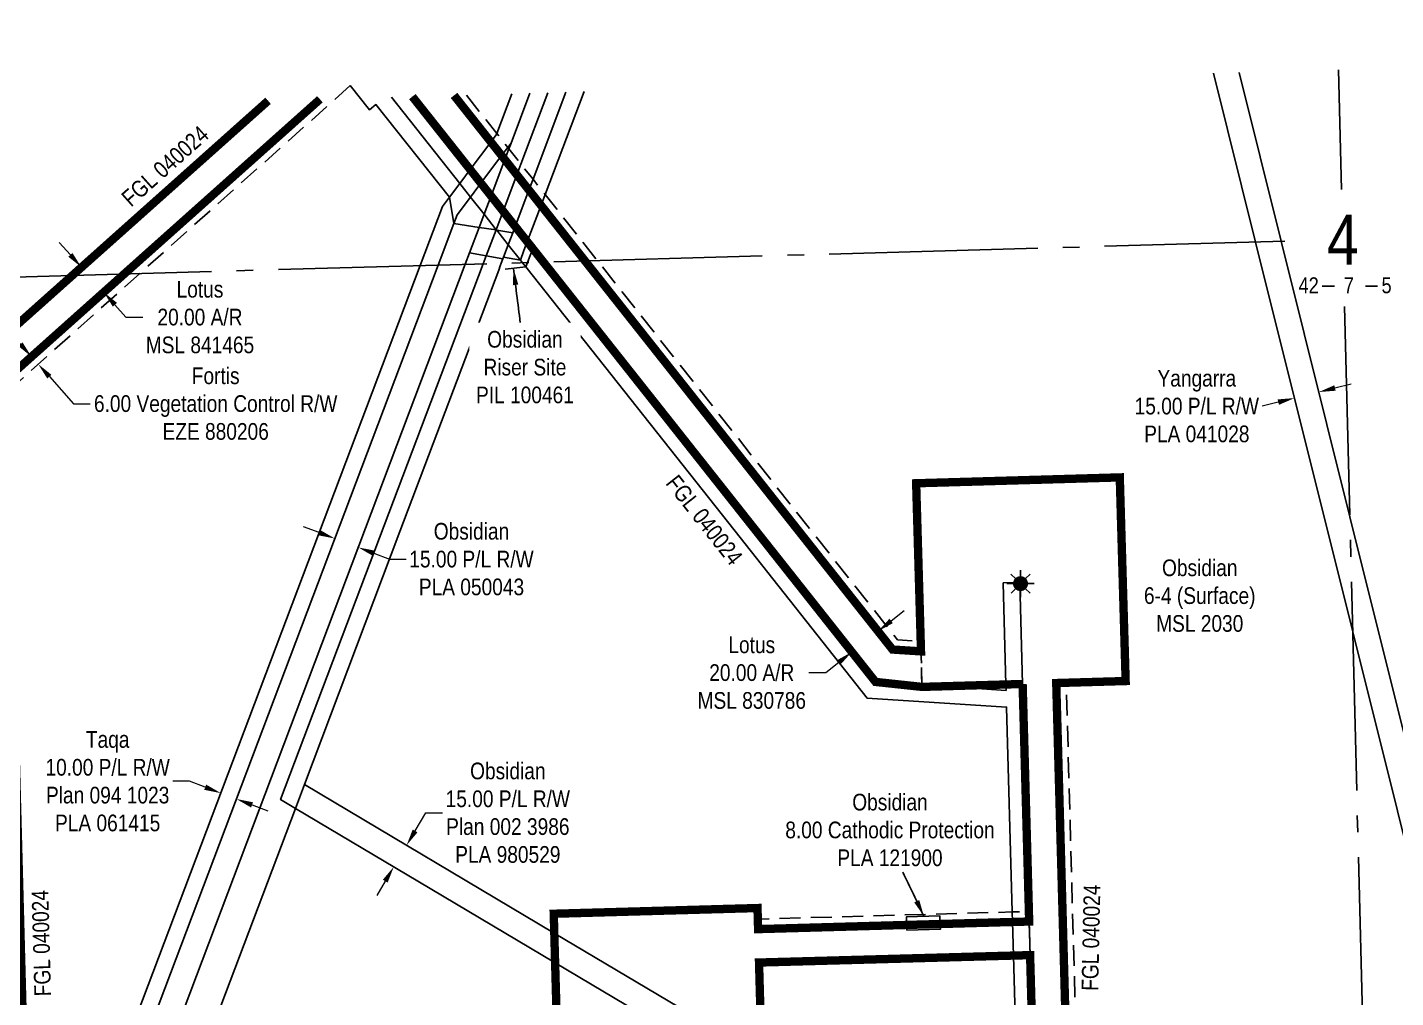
# Model space of a CAD drawing. Extents: x 632269 to 650517, y 5825252 to 5832959.
# Drawn here: x 638149 to 638969, y 5828036 to 5828617 of the extents above; entities that cross this region are included whole.
import ezdxf
from ezdxf.enums import TextEntityAlignment as Align

# ---------------------------------------------------------------- set-up
doc = ezdxf.new("R2010")
doc.units = 0
doc.header["$LTSCALE"] = 5
doc.header["$PDMODE"] = 35
doc.header["$PDSIZE"] = 10
for name, pattern in [('CENTERLINEX3', [5, 2.5, -1, 0.5, -1]), ('foc-ACCESSROAD', [3.75, 2.5, -1.25]), ('foc-FLOWLINE', [3.75, 2.5, -1.25]), ('foc-QUARTERLINE', [33, 25, -3, 2, -3])]:
    doc.linetypes.add(name, pattern=pattern)
doc.layers.get('Defpoints').update_dxf_attribs({"color": 9})
for name, color, linetype in [('10', 1, 'Continuous'), ('9', 3, 'Continuous'), ('AS-POWER', 104, 'foc-POWER'), ('C-RW', 13, 'Continuous'), ('C-WS', 13, 'foc-ACCESSROAD'), ('C-WS-S', 8, 'Continuous'), ('F-AR', 190, 'foc-ACCESSROAD'), ('F-EZE', 190, 'foc-FLOWLINE'), ('F-RW', 190, 'Continuous'), ('L-SECLBL', 7, 'Continuous'), ('L-SECQ', 8, 'foc-QUARTERLINE')]:
    doc.layers.add(name, color=color, linetype=linetype)
doc.layers.add('AS-TRAPPER BOUNDARY', color=7, linetype='CENTERLINEX3', true_color=0xb85c00, transparency=0.6)
doc.layers.add('AS-TRAPPER-T', color=7, linetype='Continuous', true_color=0xc26100)
for name, color, linetype, lineweight in [('C-AR-T', 13, 'Continuous', 9), ('C-RW-T', 13, 'Continuous', 9), ('C-WS-T', 13, 'Continuous', 9), ('F-AR-T', 190, 'Continuous', 9), ('F-EZE-T', 190, 'Continuous', 9), ('F-RW-T', 190, 'Continuous', 9)]:
    doc.layers.add(name, color=color, linetype=linetype, lineweight=lineweight)
doc.styles.add('80CG', font='ARIALN.TTF', dxfattribs={"height": 10})
doc.styles.add('80L', font='ARIALN.TTF', dxfattribs={"height": 10})
doc.styles.add('foc-LtypeFont', font='ARIALN.TTF', dxfattribs={"height": 7.35})
doc.styles.add('SIMPLEX', font='ARIALN.TTF')
doc.linetypes.add('foc-POWER', pattern='A,6,-1,["P",foc-LtypeFont,S=0.2,R=0,X=-0.625,Y=-0.75],-1.24,4', length=12.24)
doc.linetypes.add('foc-POWER-NOLINE', pattern='A,0,-4,["P",foc-LtypeFont,S=0.2,R=0,X=-0.625,Y=-0.75],-8.24', length=12.24)
doc.dimstyles.new('Compass 5 000', dxfattribs={"dimscale": 5, "dimtxt": 9, "dimasz": 2, "dimexe": 0.2, "dimexo": 0.0625, "dimgap": 0.5, "dimtad": 0, "dimtih": 1, "dimtoh": 1, "dimzin": 0, "dimdsep": 46, "dimtxsty": '80CG', "dimcen": 0.1, "dimse1": 1, "dimse2": 1, "dimclrd": 256, "dimclrt": 256, "dimaunit": 1, "dimadec": 4, "dimazin": 0, "dimtfac": 0.06, "dimtofl": 0, "dimtmove": 0, "dimatfit": 1, "dimfxl": 0.2, "dimtolj": 1, "dimtzin": 0, "dimlwd": -1, "dimarcsym": 0})

# ---------------------------------------------------------------- blocks, each defined once
blk = doc.blocks.new('L-SECLBL')
at = {"layer": '9', "color": 7}
for p, q in [((-5.08, -27.83), (-12.29, -27.83)), ((20.7, -27.83), (13.5, -27.83))]:
    blk.add_line(p, q, dxfattribs=at)
at = {"layer": '10', "color": 2, "style": 'SIMPLEX'}
blk.add_attdef('SEC', text='', height=30, dxfattribs=at).set_placement((0, 0), align=Align.MIDDLE)
at = {"layer": '10', "color": 5, "style": '80L'}
blk.add_attdef('TWP', text='', height=9.5, dxfattribs=at).set_placement((-14.43, -27.37), align=Align.MIDDLE_RIGHT)
blk.add_attdef('RGE', text='', height=9.5, dxfattribs=at).set_placement((3.62, -27.37), align=Align.MIDDLE_CENTER)
blk.add_attdef('MER', text='', height=9.5, dxfattribs=at).set_placement((23.17, -27.37), align=Align.MIDDLE_LEFT)
blk = doc.blocks.new('*D532')
at = {"layer": 'Defpoints', "color": 0, "transparency": 16777216}
for p in [(638646.22, 5828271.24), (638630.53, 5828258.82), (638642.93, 5828243.14)]:
    blk.add_point(p, dxfattribs=at)
at = {"layer": 'F-AR-T', "transparency": 16777216}
for p, q in [((638666.47, 5828261.76), (638674.31, 5828267.97)), ((638635.09, 5828236.93), (638627.25, 5828230.73)), ((638627.25, 5828230.73), (638617.25, 5828230.73))]:
    blk.add_line(p, q, dxfattribs=at)
for points in [[(638665.43, 5828263.07), (638667.5, 5828260.46), (638658.63, 5828255.56)], [(638634.06, 5828238.24), (638636.13, 5828235.63), (638642.93, 5828243.14)]]:
    blk.add_solid(points, dxfattribs=at)
at = {"layer": 'F-AR-T', "transparency": 16777216, "insert": (638582.97, 5828230.73), "char_height": 10, "attachment_point": 5, "style": '80CG'}
blk.add_mtext('\\A1;Lotus\\P20.00 A/R\\PMSL 830786', dxfattribs=at)
blk = doc.blocks.new('*D534')
at = {"layer": 'Defpoints', "color": 0, "transparency": 16777216}
for p in [(638190.97, 5828482.03), (638204.31, 5828467.09), (638194.83, 5828458.63)]:
    blk.add_point(p, dxfattribs=at)
at = {"layer": 'F-AR-T', "transparency": 16777216}
for p, q in [((638174.84, 5828481.03), (638168.18, 5828488.49)), ((638201.49, 5828451.17), (638208.15, 5828443.7)), ((638208.15, 5828443.7), (638218.15, 5828443.7))]:
    blk.add_line(p, q, dxfattribs=at)
for points in [[(638176.08, 5828482.14), (638173.59, 5828479.92), (638181.5, 5828473.57)], [(638202.73, 5828452.28), (638200.24, 5828450.06), (638194.83, 5828458.63)]]:
    blk.add_solid(points, dxfattribs=at)
at = {"layer": 'F-AR-T', "transparency": 16777216, "insert": (638252.46, 5828443.7), "char_height": 10, "attachment_point": 5, "style": '80CG'}
blk.add_mtext('\\A1;Lotus\\P20.00 A/R\\PMSL 841465', dxfattribs=at)
blk = doc.blocks.new('*D590')
at = {"layer": 'Defpoints', "color": 0, "transparency": 16777216}
for p in [(638908.04, 5828395.23), (638908.57, 5828393.1), (638923.13, 5828396.74)]:
    blk.add_point(p, dxfattribs=at)
at = {"layer": 'F-RW-T', "transparency": 16777216}
for p, q in [((638932.3, 5828401.28), (638942, 5828403.7)), ((638898.34, 5828392.81), (638888.63, 5828390.39))]:
    blk.add_line(p, q, dxfattribs=at)
for points in [[(638931.9, 5828402.9), (638932.71, 5828399.66), (638922.6, 5828398.86)], [(638897.93, 5828394.43), (638898.74, 5828391.19), (638908.04, 5828395.23)]]:
    blk.add_solid(points, dxfattribs=at)
at = {"layer": 'F-RW-T', "transparency": 16777216, "insert": (638849.55, 5828390.39), "char_height": 10, "attachment_point": 5, "style": '80CG'}
blk.add_mtext('\\A1;Yangarra\\P15.00 P/L R/W\\PPLA 041028', dxfattribs=at)
blk = doc.blocks.new('*D598')
at = {"layer": 'C-RW-T', "transparency": 16777216}
for p, q in [((638323.9, 5828314.63), (638314.55, 5828318.17)), ((638356.65, 5828302.26), (638366, 5828298.73)), ((638366, 5828298.73), (638376, 5828298.73))]:
    blk.add_line(p, q, dxfattribs=at)
for points in [[(638324.49, 5828316.19), (638323.31, 5828313.07), (638333.26, 5828311.1)], [(638357.24, 5828303.82), (638356.06, 5828300.7), (638347.29, 5828305.8)]]:
    blk.add_solid(points, dxfattribs=at)
at = {"layer": 'Defpoints', "color": 0, "transparency": 16777216}
for p in [(638347.29, 5828305.8), (638328.37, 5828298.16), (638342.41, 5828292.86)]:
    blk.add_point(p, dxfattribs=at)
at = {"layer": 'C-RW-T', "transparency": 16777216, "insert": (638415.09, 5828298.73), "char_height": 10, "attachment_point": 5, "style": '80CG'}
blk.add_mtext('\\A1;Obsidian\\P15.00 P/L R/W\\PPLA 050043', dxfattribs=at)
blk = doc.blocks.new('*D607')
at = {"layer": 'Defpoints', "color": 0, "transparency": 16777216}
for p in [(638264.96, 5828158.62), (638265.23, 5828159.33), (638274.59, 5828155.8)]:
    blk.add_point(p, dxfattribs=at)
at = {"layer": 'F-RW-T', "transparency": 16777216}
for p, q in [((638246.25, 5828165.69), (638236.25, 5828165.69)), ((638255.61, 5828162.15), (638246.25, 5828165.69)), ((638283.68, 5828151.55), (638293.03, 5828148.02))]:
    blk.add_line(p, q, dxfattribs=at)
for points in [[(638256.2, 5828163.71), (638255.02, 5828160.6), (638264.96, 5828158.62)], [(638284.26, 5828153.11), (638283.09, 5828149.99), (638274.32, 5828155.08)]]:
    blk.add_solid(points, dxfattribs=at)
at = {"layer": 'F-RW-T', "transparency": 16777216, "insert": (638197.17, 5828165.69), "char_height": 10, "attachment_point": 5, "style": '80CG'}
blk.add_mtext('\\A1;Taqa\\P10.00 P/L R/W\\PPlan 094 1023\\PPLA 061415', dxfattribs=at)
blk = doc.blocks.new('*D696')
at = {"layer": 'C-RW-T', "transparency": 16777216}
for p, q in [((638381.32, 5828135.96), (638387.78, 5828146.83)), ((638387.78, 5828146.83), (638397.78, 5828146.83)), ((638363.43, 5828105.87), (638358.32, 5828097.27))]:
    blk.add_line(p, q, dxfattribs=at)
for points in [[(638379.88, 5828136.81), (638382.75, 5828135.1), (638376.21, 5828127.36)], [(638362, 5828106.72), (638364.86, 5828105.02), (638368.54, 5828114.46)]]:
    blk.add_solid(points, dxfattribs=at)
at = {"layer": 'Defpoints', "color": 0, "transparency": 16777216}
for p in [(638376.21, 5828127.36), (638377.1, 5828126.83), (638369.44, 5828113.93)]:
    blk.add_point(p, dxfattribs=at)
at = {"layer": 'C-RW-T', "transparency": 16777216, "insert": (638436.86, 5828146.83), "char_height": 10, "width": 436.647, "attachment_point": 5, "style": '80CG'}
blk.add_mtext('\\A1;Obsidian\\P15.00 P/L R/W\\PPlan 002 3986\\PPLA 980529', dxfattribs=at)
blk = doc.blocks.new('GAS')
h = blk.add_hatch(color=255)
h.dxf.hatch_style = 1
edge = h.paths.add_edge_path()
edge.add_arc((0, 0), 0.9, 0, 360)
for p, q in [((-0.81, 0), (-1.62, 0)), ((-0.57, 0.57), (-1.14, 1.14)), ((0, 0.81), (0, 1.62)), ((0.57, 0.57), (1.14, 1.14)), ((1.62, 0), (0.81, 0)), ((-0.57, -0.57), (-1.14, -1.14)), ((0, -0.81), (0, -1.62)), ((1.14, -1.14), (0.57, -0.57))]:
    blk.add_line(p, q)
blk.add_circle((0, 0), 0.8)
blk = doc.blocks.new('*D792')
at = {"layer": 'Defpoints', "color": 0, "transparency": 16777216}
for p in [(638159.59, 5828427.17), (638155.58, 5828415.55), (638163.59, 5828422.69)]:
    blk.add_point(p, dxfattribs=at)
at = {"layer": 'F-EZE-T', "transparency": 16777216}
for p, q in [((638144.92, 5828427.49), (638138.26, 5828434.95)), ((638162.24, 5828408.09), (638176.71, 5828391.87)), ((638176.71, 5828391.87), (638186.71, 5828391.87))]:
    blk.add_line(p, q, dxfattribs=at)
for points in [[(638146.17, 5828428.6), (638143.68, 5828426.38), (638151.58, 5828420.03)], [(638163.48, 5828409.2), (638160.99, 5828406.98), (638155.58, 5828415.55)]]:
    blk.add_solid(points, dxfattribs=at)
at = {"layer": 'F-EZE-T', "transparency": 16777216, "insert": (638261.87, 5828391.87), "char_height": 10, "attachment_point": 5, "style": '80CG'}
blk.add_mtext('\\A1;Fortis\\P6.00 Vegetation Control R/W\\PEZE 880206', dxfattribs=at)

msp = doc.modelspace()

# ---------------------------------------------------------------- linework, layer by layer
at = {"layer": 'AS-POWER', "linetype": 'foc-POWER-NOLINE', "flags": 128}
msp.add_lwpolyline([(638780.865, 5827661.321), (638765.337, 5828224.556)], dxfattribs=at)
at = {"layer": 'AS-TRAPPER BOUNDARY', "const_width": 4.998, "flags": 128}
for points in [[(638404.64, 5828576.535), (638667.281, 5828244.619), (638684.333, 5828243.518), (638681.434, 5828344.212), (638803.403, 5828347.724), (638806.914, 5828225.755), (638765.337, 5828224.556), (638780.311, 5827681.43), (639009.74, 5827687.956), (639008.363, 5827737.996), (638898.339, 5827734.773), (638895.586, 5827834.798), (639025.612, 5827838.649), (639029.745, 5827688.54), (639746.183, 5827709.536), (639731.44, 5828229.382), (639669.098, 5828227.902), (639669.834, 5828196.89), (639549.791, 5828194.041), (639546.942, 5828314.084), (639666.985, 5828316.933), (639668.623, 5828247.909), (639730.873, 5828249.386), (639723.424, 5828512.317), (639720.498, 5828614.791)], [(638131.599, 5828568.596), (638135.402, 5828432.433), (638293.23, 5828573.296)], [(638745.213, 5828223.977), (638749.132, 5828081.707), (638586.767, 5828077.155), (638586.413, 5828089.781), (638464.36, 5828086.358), (638467.783, 5827964.306), (638589.835, 5827967.729), (638587.327, 5828057.145), (638749.687, 5828061.578), (638760.186, 5827680.843), (638155.912, 5827663.751), (638136.101, 5828406.212), (638324.302, 5828574.199)], [(638745.213, 5828223.977), (638684.946, 5828222.242), (638657.11, 5828225.222), (638458.203, 5828476.685), (638379.687, 5828575.809)]]:
    msp.add_lwpolyline(points, dxfattribs=at)
at = {"layer": 'C-RW'}
for points in [[(638543.437, 5828010.505), (638465.183, 5828057.015), (638383.04, 5828105.841), (638309.61, 5828149.503), (638300.796, 5828154.726), (638422.146, 5828475.671), (638423.939, 5828480.408), (638429.85, 5828496.071), (638434.061, 5828507.191), (638442.307, 5828528.984), (638444.731, 5828535.414), (638460.893, 5828578.17)], [(638471.679, 5828578.484), (638451.946, 5828526.301), (638449.514, 5828519.853), (638441.276, 5828498.086), (638439.832, 5828494.23), (638437.154, 5828487.08), (638434.35, 5828479.652), (638433.936, 5828478.586), (638432.918, 5828475.974), (638432.371, 5828474.536), (638431.374, 5828471.896), (638372.247, 5828315.389), (638314.989, 5828163.751), (638464.686, 5828074.763), (638551.111, 5828023.39)], [(638749.656, 5827700.627), (638739.718, 5828061.418), (638739.166, 5828081.427), (638739.001, 5828087.429), (638735.622, 5828210.132), (638652.036, 5828215.534), (638569.161, 5828320.263), (638447.704, 5828473.848), (638445.66, 5828476.332), (638444.366, 5828477.904), (638437.154, 5828487.08), (638430.288, 5828495.749), (638429.85, 5828496.071), (638422.684, 5828505.35), (638414.511, 5828515.669), (638408.091, 5828523.774), (638367.166, 5828575.445)], [(638379.687, 5828575.809), (638414.336, 5828532.084), (638420.76, 5828523.978), (638426.831, 5828516.317), (638434.061, 5828507.191), (638441.276, 5828498.086), (638445.33, 5828492.966), (638448.529, 5828488.92), (638451.816, 5828484.765), (638458.203, 5828476.686), (638576.985, 5828326.476), (638657.11, 5828225.222), (638674.921, 5828224.071), (638684.912, 5828223.426), (638697.599, 5828222.607), (638735.345, 5828220.166), (638735.247, 5828223.69), (638733.559, 5828284.573), (638743.534, 5828284.86), (638745.213, 5828223.977), (638748.968, 5828087.708), (638749.132, 5828081.707), (638749.687, 5828061.578), (638759.626, 5827700.91)]]:
    msp.add_lwpolyline(points, dxfattribs=at)
for points in [[(638437.154, 5828487.08), (638434.35, 5828479.652), (638433.936, 5828478.586), (638423.939, 5828480.408), (638413.946, 5828482.238), (638411.349, 5828475.367), (638212.785, 5827949.714), (638154.065, 5827794.748), (638152.414, 5827794.673), (638151.465, 5827830.247), (638198.746, 5827955.025), (638395.138, 5828474.911), (638404.555, 5828499.843), (638419.691, 5828497.436), (638429.85, 5828496.071), (638430.288, 5828495.749), (638439.832, 5828494.23), (638437.154, 5828487.08)], [(638695.836, 5828080.212), (638695.92, 5828077.113), (638675.936, 5828076.564), (638675.851, 5828079.652), (638675.717, 5828084.56), (638695.701, 5828085.108), (638695.836, 5828080.212)]]:
    msp.add_lwpolyline(points, close=True, dxfattribs=at)
at = {"layer": 'C-WS'}
msp.add_lwpolyline([(638447.704, 5828473.848), (638431.374, 5828471.896), (638432.371, 5828474.536), (638432.918, 5828475.974), (638433.936, 5828478.586), (638434.35, 5828479.652), (638437.154, 5828487.08), (638439.832, 5828494.23), (638441.276, 5828498.086), (638445.33, 5828492.966), (638448.529, 5828488.92), (638451.816, 5828484.765), (638448.679, 5828476.417), (638447.704, 5828473.848)], close=True, dxfattribs=at)
at = {"layer": 'C-WS', "flags": 128}
for points in [[(638765.337, 5828224.556), (638780.311, 5827681.43), (638769.465, 5827681.105), (638760.186, 5827680.861), (638759.836, 5827693.338), (638759.626, 5827700.91), (638749.687, 5828061.578), (638749.132, 5828081.707), (638748.968, 5828087.708), (638745.213, 5828223.977), (638735.247, 5828223.69), (638697.599, 5828222.607), (638684.946, 5828222.242), (638684.912, 5828223.426), (638684.333, 5828243.518), (638684.16, 5828249.546), (638681.434, 5828344.212), (638803.403, 5828347.724), (638806.914, 5828225.755), (638771.338, 5828224.73), (638765.337, 5828224.556)], [(638749.132, 5828081.707), (638749.687, 5828061.578), (638739.718, 5828061.418), (638587.327, 5828057.145), (638589.835, 5827967.729), (638467.783, 5827964.306), (638465.183, 5828057.015), (638464.686, 5828074.763), (638464.36, 5828086.358), (638586.413, 5828089.781), (638586.599, 5828083.157), (638586.767, 5828077.155), (638675.851, 5828079.652), (638695.836, 5828080.212), (638739.166, 5828081.427), (638749.132, 5828081.707)]]:
    msp.add_lwpolyline(points, close=True, dxfattribs=at)
at = {"layer": 'F-AR', "flags": 128}
for points in [[(638324.302, 5828574.199), (638207.158, 5828469.629), (638136.101, 5828406.212), (638135.402, 5828432.433), (638176.108, 5828468.757), (638293.23, 5828573.296)], [(638404.638, 5828576.535), (638426.749, 5828548.629), (638433.17, 5828540.527), (638435.08, 5828538.116), (638442.311, 5828528.993), (638449.521, 5828519.866), (638456.771, 5828510.746), (638460.843, 5828505.618), (638483.161, 5828477.388), (638592.684, 5828338.898), (638667.281, 5828244.619), (638684.333, 5828243.518), (638684.912, 5828223.426), (638674.921, 5828224.071), (638657.11, 5828225.222), (638576.985, 5828326.476), (638458.203, 5828476.685), (638451.817, 5828484.766), (638448.529, 5828488.921), (638445.33, 5828492.966), (638441.276, 5828498.086), (638434.061, 5828507.191), (638426.831, 5828516.317), (638420.76, 5828523.978), (638414.336, 5828532.084), (638379.687, 5828575.809)]]:
    msp.add_lwpolyline(points, dxfattribs=at)
at = {"layer": 'F-EZE', "flags": 128}
for points in [[(638342.51, 5828582.404), (638216.467, 5828469.89), (638136.311, 5828398.35), (638136.101, 5828406.212), (638207.158, 5828469.629), (638324.302, 5828574.199)], [(638412.008, 5828576.749), (638430.264, 5828553.688), (638436.84, 5828545.381), (638437.503, 5828544.544), (638444.731, 5828535.414), (638451.946, 5828526.301), (638459.186, 5828517.155), (638490.5, 5828477.594), (638670.332, 5828250.439), (638684.16, 5828249.546), (638684.333, 5828243.518), (638667.281, 5828244.619), (638592.688, 5828338.908), (638483.165, 5828477.388), (638460.843, 5828505.618), (638456.772, 5828510.747), (638449.523, 5828519.87), (638442.312, 5828528.995), (638435.081, 5828538.117), (638433.171, 5828540.528), (638426.75, 5828548.632), (638404.64, 5828576.535)]]:
    msp.add_lwpolyline(points, dxfattribs=at)
for points in [[(638786.313, 5827681.582), (638780.311, 5827681.43), (638765.337, 5828224.556), (638771.339, 5828224.729), (638786.313, 5827681.582)], [(638748.967, 5828087.708), (638749.132, 5828081.707), (638739.166, 5828081.427), (638695.836, 5828080.212), (638675.851, 5828079.652), (638586.767, 5828077.155), (638586.599, 5828083.157), (638739.001, 5828087.429), (638748.967, 5828087.708)]]:
    msp.add_lwpolyline(points, close=True, dxfattribs=at)
at = {"layer": 'F-RW'}
for points in [[(638874.879, 5828590.206), (638900.086, 5828489.138), (638941.238, 5828324.118), (639006.082, 5828064.129), (639046.268, 5828087.695), (639724.853, 5828106.183), (639734.925, 5828106.457), (639735.349, 5828091.483), (639725.279, 5828091.209), (639050.537, 5828072.839), (639012.541, 5828050.557), (639043.177, 5827927.866), (639045.616, 5827839.273), (639025.612, 5827838.649), (639022.978, 5827934.354), (638942.977, 5828255.136), (638884.726, 5828488.704), (638859.522, 5828589.76)], [(638367.166, 5828575.445), (638408.091, 5828523.774), (638414.511, 5828515.669), (638422.684, 5828505.35), (638429.85, 5828496.071), (638419.691, 5828497.436), (638404.555, 5828499.843), (638401.856, 5828515.505), (638357.884, 5828571.05), (638353.966, 5828567.94), (638342.51, 5828582.404)], [(638482.496, 5828578.798), (638459.186, 5828517.155), (638456.766, 5828510.735), (638450.642, 5828494.562), (638448.529, 5828488.92), (638446.514, 5828483.54), (638444.366, 5828477.904), (638434.35, 5828479.652), (638437.154, 5828487.08), (638439.832, 5828494.23), (638441.276, 5828498.086), (638449.514, 5828519.853), (638451.946, 5828526.301), (638471.679, 5828578.484)], [(638450.099, 5828577.856), (638438.803, 5828547.98), (638436.84, 5828545.381), (638433.166, 5828540.518), (638420.76, 5828523.978), (638416.641, 5828518.5), (638414.511, 5828515.669), (638406.526, 5828505.049), (638404.555, 5828499.843), (638395.138, 5828474.911), (638198.746, 5827955.025), (638151.465, 5827830.247), (638150.758, 5827856.768), (638189.388, 5827958.566), (638384.331, 5828474.608), (638397.672, 5828509.927), (638401.856, 5828515.505), (638408.091, 5828523.774), (638408.645, 5828524.512), (638414.336, 5828532.084), (638426.745, 5828548.621), (638429.949, 5828552.857), (638430.264, 5828553.688), (638439.283, 5828577.542)], [(638212.785, 5827949.714), (638411.349, 5828475.368), (638413.946, 5828482.238), (638419.691, 5828497.436), (638422.684, 5828505.35), (638426.831, 5828516.317), (638435.076, 5828538.106), (638437.503, 5828544.544), (638438.803, 5828547.98), (638450.099, 5828577.856)], [(638471.679, 5828578.484), (638451.946, 5828526.301), (638449.514, 5828519.853), (638441.276, 5828498.086), (638439.832, 5828494.23), (638437.154, 5828487.08), (638434.35, 5828479.652), (638433.936, 5828478.586), (638432.918, 5828475.974), (638432.371, 5828474.536), (638431.374, 5828471.896), (638372.247, 5828315.389), (638314.989, 5828163.751), (638309.61, 5828149.503), (638231.5, 5827942.637)]]:
    msp.add_lwpolyline(points, dxfattribs=at)
at = {"layer": 'L-SECQ'}
for p, q in [((638934.452, 5828591.938), (638936.258, 5828520.147)), ((638134.471, 5828467.558), (638902.255, 5828489.186)), ((638938.017, 5828450.193), (638957.227, 5827686.428))]:
    msp.add_line(p, q, dxfattribs=at)

# ---------------------------------------------------------------- block references
at = {"layer": 'C-WS-S', "xscale": 4.998345000000032, "yscale": 4.998345000000032, "zscale": 4.998345000000032, "rotation": 0.08236396073204832}
msp.add_blockref('GAS', (638743.936, 5828284.104), dxfattribs=at)
at = {"layer": 'L-SECLBL'}
msp.add_blockref('L-SECLBL', (638937.012, 5828490.165), dxfattribs=at).add_auto_attribs({'SEC': '4', 'TWP': '42', 'RGE': '7', 'MER': '5'})

# ---------------------------------------------------------------- texts
at = {"layer": 'AS-TRAPPER-T', "char_height": 9.99669, "width": 63.21004, "attachment_point": 5, "style": '80CG'}
for insert, rotation in [((638231.606, 5828534.188), 41.750734), ((638554.544, 5828322.161), 308.343966), ((638786.221, 5828072.021), 88.784925), ((638157.522, 5828068.731), 91.528017)]:
    msp.add_mtext('\\A1;FGL 040024', dxfattribs=dict(at, insert=insert, rotation=rotation))

# ---------------------------------------------------------------- dimensions: what is measured, and where the dimension line sits
at = {"layer": 'C-RW-T'}
dim = msp.add_aligned_dim(p1=(638328.369, 5828298.16), p2=(638342.406, 5828292.857), distance=13.833, text='Obsidian\\P15.00 P/L R/W\\PPLA 050043', dimstyle='Compass 5 000', dxfattribs=at)
dim.commit()
dim.dimension.update_dxf_attribs({"geometry": '*D598', "text_midpoint": (638415.086, 5828298.73)})
at = {"layer": 'F-AR-T'}
for base, p1, p2, angle, text, picture, middle in [((638194.829, 5828458.626), (638190.973, 5828482.025), (638204.307, 5828467.085), 311.748575, 'Lotus\\P20.00 A/R\\PMSL 841465', '*D534', (638252.464, 5828443.705)), ((638642.933, 5828243.138), (638646.22, 5828271.236), (638630.526, 5828258.817), 218.355558, 'Lotus\\P20.00 A/R\\PMSL 830786', '*D532', (638582.966, 5828230.727))]:
    dim = msp.add_linear_dim(base=base, p1=p1, p2=p2, angle=angle, text=text, dimstyle='Compass 5 000', dxfattribs=at)
    dim.commit()
    dim.dimension.update_dxf_attribs({"geometry": picture, "text_midpoint": middle, "dimtype": 161})
at = {"layer": 'F-EZE-T'}
dim = msp.add_linear_dim(base=(638155.579, 5828415.547), p1=(638159.588, 5828427.174), p2=(638163.587, 5828422.694), angle=311.749222, text='Fortis\\P6.00 Vegetation Control R/W\\PEZE 880206', dimstyle='Compass 5 000', dxfattribs=at)
dim.commit()
dim.dimension.update_dxf_attribs({"geometry": '*D792', "text_midpoint": (638261.866, 5828391.868), "dimtype": 161})
at = {"layer": 'F-RW-T'}
for p1, p2, distance, text, picture, middle in [((638923.129, 5828396.735), (638908.568, 5828393.104), -2.191, 'Yangarra\\P15.00 P/L R/W\\PPLA 041028', '*D590', (638849.55, 5828390.39)), ((638274.59, 5828155.799), (638265.231, 5828159.335), 0.763, 'Taqa\\P10.00 P/L R/W\\PPlan 094 1023\\PPLA 061415', '*D607', (638197.17, 5828165.688))]:
    dim = msp.add_aligned_dim(p1=p1, p2=p2, distance=distance, text=text, dimstyle='Compass 5 000', dxfattribs=at)
    dim.commit()
    dim.dimension.update_dxf_attribs({"geometry": picture, "text_midpoint": middle})

# ---------------------------------------------------------------- leaders
at = {"layer": 'C-AR-T', "path_type": 1}
msp.add_leader([(638440.256, 5828472.958), (638444.585, 5828438.078)], dimstyle='Compass 5 000', override={"dimgap": 0.5, "dimtad": 0}, dxfattribs=at)

# ---------------------------------------------------------------- next in the draw order: texts
at = {"layer": 'C-RW-T', "insert": (638665.76, 5828136.49), "char_height": 9.99669, "width": 124.71764, "attachment_point": 5, "style": '80CG', "bg_fill": 2}
msp.add_mtext('\\A1;Obsidian\\P8.00 Cathodic Protection\\PPLA 121900', dxfattribs=at)
at = {"layer": 'C-WS-T', "char_height": 9.99669, "attachment_point": 5, "style": '80CG', "bg_fill": 2}
for s, insert, width in [('\\A1;Obsidian\\PRiser Site\\PPIL 100461', (638447.112, 5828413.724), 56.56831), ('\\A1;Obsidian\\P6-4 (Surface)\\PMSL 2030', (638851.296, 5828276.853), 66.23769)]:
    msp.add_mtext(s, dxfattribs=dict(at, insert=insert, width=width))

# ---------------------------------------------------------------- next in the draw order: dimensions: what is measured, and where the dimension line sits
at = {"layer": 'C-RW-T'}
dim = msp.add_linear_dim(base=(638376.205, 5828127.36), p1=(638369.438, 5828113.929), p2=(638377.105, 5828126.826), angle=59.270323, text='Obsidian\\P15.00 P/L R/W\\PPlan 002 3986\\PPLA 980529', dimstyle='Compass 5 000', dxfattribs=at)
dim.commit()
dim.dimension.update_dxf_attribs({"geometry": '*D696', "text_midpoint": (638436.861, 5828146.829), "dimtype": 161})

# ---------------------------------------------------------------- next in the draw order: leaders
at = {"layer": 'C-RW-T', "path_type": 1}
msp.add_leader([(638686.084, 5828084.844), (638673.526, 5828111.22)], dimstyle='Compass 5 000', override={"dimgap": 0.5, "dimtad": 0}, dxfattribs=at)

doc.saveas('drawing.dxf')
